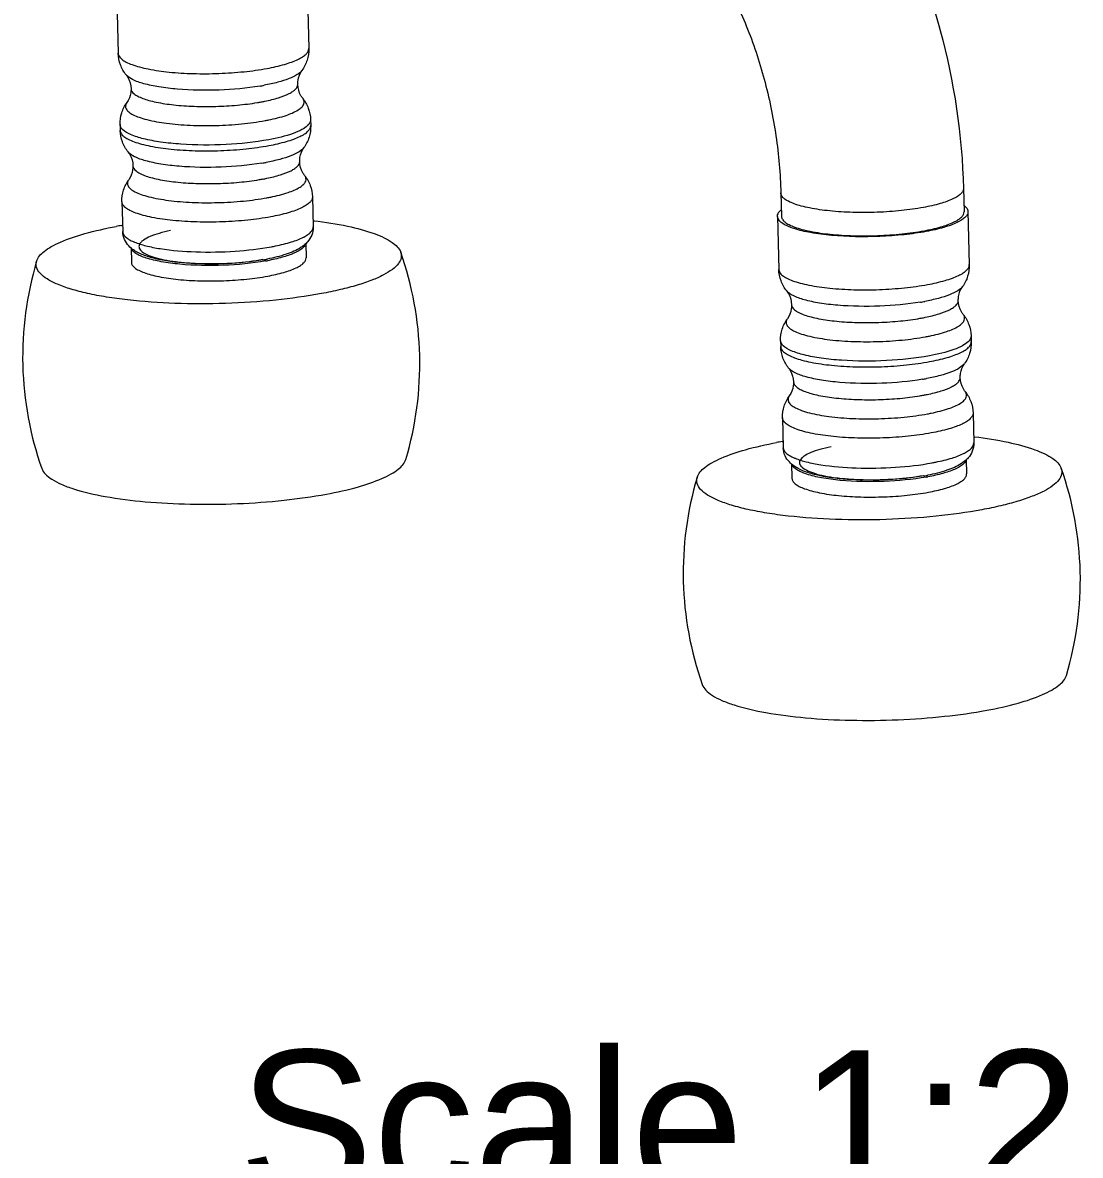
# Model space of a CAD drawing. Header units: millimetres. Extents: x 1433 to 2026, y -1135 to -715.
# Drawn here: x 1947.13 to 1980.43, y -906.1 to -870.44 of the extents above; entities that cross this region are included whole.
import ezdxf

# ---------------------------------------------------------------- set-up
doc = ezdxf.new("R2010")
doc.units = ezdxf.units.MM
doc.header["$LTSCALE"] = 0.1
doc.layers.get('0').update_dxf_attribs({"lineweight": 13})
doc.layers.add('TEXT', color=2, linetype='Continuous')
doc.styles.get("Standard").update_dxf_attribs({"font": 'arial.ttf'})

msp = doc.modelspace()

# ---------------------------------------------------------------- linework, layer by layer
at = {"color": 7, "linetype": 'Continuous'}
for p, q in [((1956.097, -869.59), (1956.138, -871.259)), ((1950.098, -869.74), (1950.14, -871.409)), ((1956.194, -873.503), (1956.199, -873.687)), ((1950.196, -873.653), (1950.201, -873.836)), ((1956.137, -873.648), (1956.102, -873.685)), ((1956.255, -875.931), (1956.278, -876.872)), ((1971, -875.805), (1971.018, -876.539)), ((1976.748, -875.662), (1976.766, -876.395)), ((1950.257, -876.08), (1950.28, -877.021)), ((1976.774, -876.201), (1976.806, -876.23)), ((1956.282, -876.676), (1956.305, -876.678)), ((1970.893, -876.542), (1970.935, -878.211)), ((1976.891, -876.392), (1976.933, -878.062)), ((1950.242, -876.83), (1950.266, -876.826)), ((1956.041, -877.393), (1956.052, -877.849)), ((1950.543, -877.529), (1950.554, -877.986)), ((1970.991, -880.455), (1970.995, -880.639)), ((1976.989, -880.306), (1976.994, -880.489)), ((1977.05, -882.733), (1977.073, -883.674)), ((1971.051, -882.883), (1971.075, -883.824)), ((1977.077, -883.478), (1977.1, -883.481)), ((1971.037, -883.632), (1971.061, -883.628)), ((1976.836, -884.195), (1976.847, -884.651)), ((1971.338, -884.332), (1971.349, -884.788))]:
    msp.add_line(p, q, dxfattribs=at)
for centre, radius, start, end in [((1953.39, -865.169), 7.372, 279.4764, 280.5044), ((1953.388, -866.174), 6.88, 279.4764, 280.5044), ((1953.506, -866.81), 6.234, 280.504, 281.5371), ((1953.544, -866.962), 6.679, 280.504, 281.5371), ((1953.451, -867.596), 7.372, 279.4764, 280.5044), ((1953.449, -868.601), 6.88, 279.4764, 280.5044), ((1953.567, -869.237), 6.234, 280.504, 281.5371), ((1953.605, -869.39), 6.679, 280.504, 281.5371), ((1971.352, -876.741), 0.529, 131.1251, 134.449), ((1952.765, -891.382), 14.769, 99.8359, 100.5086), ((1951.298, -875.775), 1.706, 246.8266, 247.7348), ((1955.302, -875.883), 1.476, 297.1549, 297.4518), ((1953.664, -870.482), 7.136, 280.5046, 281.5026), ((1949.086, -881.18), 10.547, 343.4117, 19.4463), ((1957.678, -880.966), 10.547, 163.4117, 199.4463), ((1953.52, -871.13), 6.884, 279.8991, 280.5096), ((1953.568, -871.391), 6.618, 280.5122, 280.7671), ((1953.568, -871.102), 6.953, 280.086, 280.5111), ((1953.592, -871.518), 6.489, 280.7672, 280.9817), ((1974.185, -871.972), 7.372, 279.4764, 280.5044), ((1974.183, -872.976), 6.88, 279.4764, 280.5044), ((1974.301, -873.612), 6.234, 280.504, 281.5371), ((1974.339, -873.765), 6.679, 280.504, 281.5371), ((1974.245, -874.399), 7.372, 279.4764, 280.5044), ((1974.244, -875.403), 6.88, 279.4764, 280.5044), ((1974.361, -876.039), 6.234, 280.504, 281.5371), ((1974.4, -876.192), 6.679, 280.504, 281.5371), ((1973.56, -898.184), 14.769, 99.8359, 100.5086), ((1972.093, -882.577), 1.706, 246.8266, 247.7348), ((1976.097, -882.685), 1.476, 297.1549, 297.4518), ((1974.459, -877.284), 7.136, 280.5046, 281.5026), ((1969.881, -887.983), 10.547, 343.4117, 19.4463), ((1978.473, -887.768), 10.547, 163.4117, 199.4463), ((1974.315, -877.932), 6.884, 279.8991, 280.5096), ((1974.363, -878.193), 6.618, 280.5122, 280.7671), ((1974.363, -877.904), 6.953, 280.086, 280.5111), ((1974.387, -878.32), 6.489, 280.7672, 280.9817)]:
    msp.add_arc(centre, radius, start, end, dxfattribs=at)
for points, knots in [([(1974.164, -866.191), (1974.565, -866.878), (1975.279, -868.345), (1976.332, -871.478), (1976.706, -873.986), (1976.748, -875.662)], [0, 0, 0, 0, 0.241218, 0.492206, 1, 1, 1, 1]), ([(1969.197, -869.087), (1969.47, -869.554), (1969.962, -870.577), (1970.513, -872.232), (1970.878, -873.997), (1970.985, -875.205), (1971, -875.805)], [0, 0, 0, 0, 0.231088, 0.483134, 0.743527, 1, 1, 1, 1]), ([(1954.825, -871.886), (1955.011, -871.851), (1955.273, -871.793), (1955.594, -871.69), (1955.785, -871.612), (1955.937, -871.53), (1956.049, -871.446), (1956.121, -871.357), (1956.139, -871.289), (1956.138, -871.259)], [0, 0, 0, 0, 0.372036, 0.529214, 0.664758, 0.77789, 0.869024, 0.940723, 1, 1, 1, 1]), ([(1956.138, -871.259), (1956.141, -871.383), (1956.106, -871.63), (1955.994, -871.851), (1955.924, -871.949)], [0, 0, 0, 0, 0.507256, 1, 1, 1, 1]), ([(1950.388, -872.087), (1950.314, -871.993), (1950.191, -871.777), (1950.143, -871.533), (1950.14, -871.409)], [0, 0, 0, 0, 0.492741, 1, 1, 1, 1]), ([(1950.14, -871.409), (1950.141, -871.442), (1950.167, -871.517), (1950.26, -871.609), (1950.4, -871.695), (1950.588, -871.774), (1950.822, -871.846), (1951.209, -871.934), (1951.775, -872.012), (1952.518, -872.057), (1953.306, -872.052), (1954.081, -871.999), (1954.586, -871.93), (1954.825, -871.886)], [0, 0, 0, 0, 0.020528, 0.046129, 0.079397, 0.121138, 0.171298, 0.22937, 0.365782, 0.521839, 0.687062, 0.85014, 1, 1, 1, 1]), ([(1955.924, -871.949), (1955.885, -872.004), (1955.753, -872.105), (1955.494, -872.224), (1955.143, -872.333), (1954.879, -872.39), (1954.734, -872.417)], [0, 0, 0, 0, 0.155016, 0.374812, 0.659113, 1, 1, 1, 1]), ([(1955.791, -872.392), (1955.791, -872.348), (1955.801, -872.193), (1955.859, -872.04), (1955.924, -871.949)], [0, 0, 0, 0, 0.282783, 1, 1, 1, 1]), ([(1950.388, -872.087), (1950.408, -872.112), (1950.495, -872.242), (1950.539, -872.4), (1950.543, -872.523)], [0, 0, 0, 0, 0.207478, 1, 1, 1, 1]), ([(1954.604, -872.44), (1954.18, -872.511), (1953.31, -872.588), (1952.243, -872.572), (1951.45, -872.481), (1950.976, -872.385), (1950.625, -872.266), (1950.44, -872.153), (1950.388, -872.087)], [0, 0, 0, 0, 0.299202, 0.60592, 0.741292, 0.854925, 0.941685, 1, 1, 1, 1]), ([(1954.753, -872.917), (1954.9, -872.887), (1955.161, -872.824), (1955.457, -872.716), (1955.633, -872.616), (1955.739, -872.533), (1955.792, -872.446), (1955.791, -872.392)], [0, 0, 0, 0, 0.371539, 0.66304, 0.776194, 0.868018, 1, 1, 1, 1]), ([(1955.946, -872.825), (1955.926, -872.8), (1955.839, -872.671), (1955.796, -872.512), (1955.791, -872.389)], [0, 0, 0, 0, 0.207478, 1, 1, 1, 1]), ([(1950.543, -872.52), (1950.543, -872.564), (1950.533, -872.72), (1950.475, -872.872), (1950.41, -872.963)], [0, 0, 0, 0, 0.282783, 1, 1, 1, 1]), ([(1950.543, -872.523), (1950.545, -872.585), (1950.622, -872.682), (1950.761, -872.766), (1950.919, -872.835), (1951.113, -872.897), (1951.438, -872.974), (1951.913, -873.043), (1952.539, -873.085), (1953.209, -873.088), (1953.875, -873.049), (1954.312, -872.995), (1954.521, -872.96)], [0, 0, 0, 0, 0.04515, 0.07815, 0.119409, 0.168924, 0.226241, 0.361107, 0.516089, 0.681361, 0.846206, 1, 1, 1, 1]), ([(1950.196, -873.653), (1950.193, -873.529), (1950.228, -873.283), (1950.341, -873.061), (1950.41, -872.963)], [0, 0, 0, 0, 0.507256, 1, 1, 1, 1]), ([(1950.41, -872.963), (1950.39, -872.992), (1950.358, -873.058), (1950.385, -873.172), (1950.476, -873.267), (1950.618, -873.353), (1950.811, -873.433), (1951.16, -873.535), (1951.697, -873.627), (1952.425, -873.685), (1953.215, -873.691), (1954.003, -873.643), (1954.518, -873.574), (1954.762, -873.529)], [0, 0, 0, 0, 0.022617, 0.04376, 0.069976, 0.104801, 0.14927, 0.203286, 0.336789, 0.496151, 0.668994, 0.841514, 1, 1, 1, 1]), ([(1954.88, -873.506), (1955.064, -873.468), (1955.381, -873.389), (1955.733, -873.249), (1955.913, -873.114), (1955.987, -873.019), (1956, -872.911), (1955.967, -872.852), (1955.946, -872.825)], [0, 0, 0, 0, 0.394993, 0.683609, 0.786059, 0.864313, 0.929424, 1, 1, 1, 1]), ([(1955.946, -872.825), (1956.02, -872.92), (1956.143, -873.135), (1956.191, -873.38), (1956.194, -873.503)], [0, 0, 0, 0, 0.492741, 1, 1, 1, 1]), ([(1956.194, -873.503), (1956.194, -873.515), (1956.19, -873.568), (1956.163, -873.617), (1956.137, -873.648)], [0, 0, 0, 0, 0.229859, 1, 1, 1, 1]), ([(1950.278, -873.813), (1950.266, -873.801), (1950.225, -873.756), (1950.197, -873.696), (1950.196, -873.653)], [0, 0, 0, 0, 0.288562, 1, 1, 1, 1]), ([(1950.449, -874.514), (1950.374, -874.42), (1950.251, -874.204), (1950.204, -873.96), (1950.201, -873.836)], [0, 0, 0, 0, 0.492741, 1, 1, 1, 1]), ([(1950.201, -873.836), (1950.201, -873.87), (1950.228, -873.944), (1950.321, -874.037), (1950.461, -874.122), (1950.649, -874.201), (1950.882, -874.273), (1951.27, -874.362), (1951.835, -874.439), (1952.578, -874.484), (1953.366, -874.48), (1954.142, -874.427), (1954.646, -874.357), (1954.886, -874.313)], [0, 0, 0, 0, 0.020528, 0.046129, 0.079397, 0.121138, 0.171298, 0.22937, 0.365782, 0.521839, 0.687062, 0.85014, 1, 1, 1, 1]), ([(1954.881, -874.13), (1954.437, -874.212), (1953.513, -874.306), (1952.371, -874.302), (1951.505, -874.216), (1950.973, -874.12), (1950.568, -873.997), (1950.349, -873.882), (1950.278, -873.813)], [0, 0, 0, 0, 0.288687, 0.59222, 0.728933, 0.845669, 0.936884, 1, 1, 1, 1]), ([(1956.102, -873.685), (1956.049, -873.736), (1955.903, -873.83), (1955.499, -873.999), (1955.142, -874.081), (1954.881, -874.13)], [0, 0, 0, 0, 0.168128, 0.393059, 1, 1, 1, 1]), ([(1954.886, -874.313), (1955.071, -874.279), (1955.334, -874.22), (1955.655, -874.117), (1955.846, -874.039), (1955.998, -873.958), (1956.11, -873.873), (1956.182, -873.784), (1956.199, -873.717), (1956.199, -873.687)], [0, 0, 0, 0, 0.372036, 0.529214, 0.664758, 0.77789, 0.869024, 0.940723, 1, 1, 1, 1]), ([(1956.199, -873.687), (1956.202, -873.81), (1956.166, -874.057), (1956.054, -874.278), (1955.984, -874.376)], [0, 0, 0, 0, 0.507256, 1, 1, 1, 1]), ([(1950.449, -874.514), (1950.469, -874.54), (1950.556, -874.669), (1950.599, -874.827), (1950.603, -874.95)], [0, 0, 0, 0, 0.207478, 1, 1, 1, 1]), ([(1954.664, -874.867), (1954.24, -874.938), (1953.371, -875.015), (1952.304, -875), (1951.511, -874.909), (1951.036, -874.812), (1950.685, -874.693), (1950.501, -874.58), (1950.449, -874.514)], [0, 0, 0, 0, 0.299202, 0.60592, 0.741292, 0.854925, 0.941685, 1, 1, 1, 1]), ([(1955.984, -874.376), (1955.946, -874.431), (1955.813, -874.533), (1955.554, -874.651), (1955.204, -874.76), (1954.939, -874.818), (1954.794, -874.844)], [0, 0, 0, 0, 0.155016, 0.374812, 0.659113, 1, 1, 1, 1]), ([(1955.852, -874.82), (1955.851, -874.775), (1955.862, -874.62), (1955.92, -874.467), (1955.984, -874.376)], [0, 0, 0, 0, 0.282783, 1, 1, 1, 1]), ([(1954.813, -875.345), (1954.961, -875.314), (1955.221, -875.251), (1955.518, -875.143), (1955.693, -875.043), (1955.8, -874.96), (1955.853, -874.873), (1955.852, -874.82)], [0, 0, 0, 0, 0.371539, 0.66304, 0.776194, 0.868018, 1, 1, 1, 1]), ([(1956.006, -875.252), (1955.986, -875.227), (1955.899, -875.098), (1955.856, -874.94), (1955.852, -874.816)], [0, 0, 0, 0, 0.207478, 1, 1, 1, 1]), ([(1950.603, -874.947), (1950.604, -874.991), (1950.593, -875.147), (1950.536, -875.3), (1950.471, -875.391)], [0, 0, 0, 0, 0.282783, 1, 1, 1, 1]), ([(1950.603, -874.95), (1950.606, -875.013), (1950.683, -875.11), (1950.822, -875.193), (1950.979, -875.263), (1951.174, -875.324), (1951.499, -875.401), (1951.973, -875.47), (1952.6, -875.513), (1953.269, -875.515), (1953.936, -875.476), (1954.372, -875.422), (1954.581, -875.387)], [0, 0, 0, 0, 0.04515, 0.07815, 0.119409, 0.168924, 0.226241, 0.361107, 0.516089, 0.681361, 0.846206, 1, 1, 1, 1]), ([(1954.94, -875.933), (1955.125, -875.896), (1955.441, -875.817), (1955.793, -875.676), (1955.974, -875.542), (1956.047, -875.446), (1956.06, -875.339), (1956.027, -875.279), (1956.006, -875.252)], [0, 0, 0, 0, 0.394993, 0.683609, 0.786059, 0.864313, 0.929424, 1, 1, 1, 1]), ([(1956.006, -875.252), (1956.081, -875.347), (1956.204, -875.562), (1956.252, -875.807), (1956.255, -875.931)], [0, 0, 0, 0, 0.492741, 1, 1, 1, 1]), ([(1950.257, -876.08), (1950.253, -875.957), (1950.289, -875.71), (1950.401, -875.488), (1950.471, -875.391)], [0, 0, 0, 0, 0.507256, 1, 1, 1, 1]), ([(1950.471, -875.391), (1950.45, -875.419), (1950.419, -875.485), (1950.446, -875.599), (1950.537, -875.694), (1950.678, -875.781), (1950.872, -875.86), (1951.221, -875.962), (1951.758, -876.054), (1952.485, -876.112), (1953.276, -876.118), (1954.064, -876.07), (1954.578, -876.002), (1954.822, -875.956)], [0, 0, 0, 0, 0.022617, 0.04376, 0.069976, 0.104801, 0.14927, 0.203286, 0.336789, 0.496151, 0.668994, 0.841514, 1, 1, 1, 1]), ([(1956.255, -875.931), (1956.255, -875.961), (1956.238, -876.028), (1956.166, -876.117), (1956.054, -876.202), (1955.902, -876.283), (1955.711, -876.361), (1955.39, -876.464), (1955.127, -876.523), (1954.942, -876.557)], [0, 0, 0, 0, 0.059277, 0.130976, 0.22211, 0.335242, 0.470786, 0.627964, 1, 1, 1, 1]), ([(1975.49, -876.262), (1975.26, -876.305), (1974.777, -876.371), (1974.034, -876.422), (1973.279, -876.426), (1972.567, -876.383), (1972.025, -876.308), (1971.653, -876.224), (1971.43, -876.155), (1971.249, -876.079), (1971.115, -875.997), (1971.026, -875.908), (1971.001, -875.837), (1971, -875.805)], [0, 0, 0, 0, 0.14986, 0.312938, 0.478161, 0.634218, 0.77063, 0.828702, 0.878862, 0.920603, 0.953871, 0.979472, 1, 1, 1, 1]), ([(1976.748, -875.662), (1976.749, -875.69), (1976.732, -875.755), (1976.663, -875.84), (1976.556, -875.921), (1976.342, -876.036), (1975.983, -876.158), (1975.668, -876.229), (1975.49, -876.262)], [0, 0, 0, 0, 0.059291, 0.131007, 0.222163, 0.335322, 0.627881, 1, 1, 1, 1]), ([(1954.942, -876.557), (1954.702, -876.601), (1954.198, -876.671), (1953.422, -876.724), (1952.634, -876.728), (1951.891, -876.683), (1951.326, -876.606), (1950.938, -876.517), (1950.705, -876.445), (1950.517, -876.366), (1950.377, -876.281), (1950.284, -876.188), (1950.257, -876.114), (1950.257, -876.08)], [0, 0, 0, 0, 0.14986, 0.312938, 0.478161, 0.634218, 0.77063, 0.828702, 0.878862, 0.920603, 0.953871, 0.979472, 1, 1, 1, 1]), ([(1970.893, -876.542), (1970.893, -876.527), (1970.9, -876.459), (1970.944, -876.4), (1970.982, -876.363)], [0, 0, 0, 0, 0.221345, 1, 1, 1, 1]), ([(1976.806, -876.23), (1976.819, -876.242), (1976.862, -876.287), (1976.89, -876.348), (1976.891, -876.392)], [0, 0, 0, 0, 0.289529, 1, 1, 1, 1]), ([(1956.305, -876.678), (1956.66, -876.722), (1957.298, -876.822), (1958.037, -877.013), (1958.502, -877.203), (1958.801, -877.371), (1958.986, -877.54), (1959.032, -877.669)], [0, 0, 0, 0, 0.359676, 0.650588, 0.766834, 0.862943, 1, 1, 1, 1]), ([(1975.578, -877.019), (1975.347, -877.062), (1974.86, -877.129), (1973.863, -877.2), (1972.876, -877.185), (1971.975, -877.072), (1971.516, -876.969), (1971.225, -876.861), (1971.042, -876.767), (1970.926, -876.668), (1970.902, -876.591)], [0, 0, 0, 0, 0.146396, 0.305646, 0.621744, 0.758633, 0.869886, 0.914094, 0.950219, 1, 1, 1, 1]), ([(1971.018, -876.539), (1971.019, -876.571), (1971.044, -876.642), (1971.133, -876.731), (1971.268, -876.813), (1971.448, -876.889), (1971.671, -876.957), (1972.043, -877.042), (1972.585, -877.117), (1973.297, -877.16), (1974.052, -877.155), (1974.795, -877.105), (1975.279, -877.038), (1975.508, -876.996)], [0, 0, 0, 0, 0.020526, 0.04612, 0.079382, 0.121117, 0.17127, 0.229337, 0.365745, 0.521802, 0.687034, 0.850128, 1, 1, 1, 1]), ([(1975.508, -876.996), (1975.686, -876.963), (1976.001, -876.892), (1976.36, -876.77), (1976.574, -876.655), (1976.681, -876.574), (1976.75, -876.489), (1976.767, -876.424), (1976.766, -876.396)], [0, 0, 0, 0, 0.372098, 0.664655, 0.777819, 0.868984, 0.940708, 1, 1, 1, 1]), ([(1976.891, -876.392), (1976.892, -876.422), (1976.874, -876.49), (1976.802, -876.579), (1976.69, -876.663), (1976.538, -876.745), (1976.347, -876.823), (1976.026, -876.926), (1975.764, -876.984), (1975.578, -877.019)], [0, 0, 0, 0, 0.059276, 0.130978, 0.222117, 0.335251, 0.470799, 0.627979, 1, 1, 1, 1]), ([(1947.57, -877.955), (1947.607, -877.83), (1947.77, -877.658), (1948.043, -877.482), (1948.468, -877.275), (1949.149, -877.053), (1949.742, -876.922), (1950.072, -876.86)], [0, 0, 0, 0, 0.138825, 0.235085, 0.351105, 0.64096, 1, 1, 1, 1]), ([(1950.472, -877.472), (1950.417, -877.413), (1950.321, -877.274), (1950.282, -877.107), (1950.28, -877.021)], [0, 0, 0, 0, 0.481659, 1, 1, 1, 1]), ([(1950.28, -877.021), (1950.281, -877.051), (1950.301, -877.115), (1950.374, -877.199), (1950.486, -877.277), (1950.576, -877.321), (1950.627, -877.343)], [0, 0, 0, 0, 0.178376, 0.392818, 0.664042, 1, 1, 1, 1]), ([(1951.784, -876.992), (1951.665, -877.017), (1951.448, -877.068), (1951.164, -877.163), (1950.975, -877.256), (1950.87, -877.338), (1950.82, -877.395), (1950.792, -877.456), (1950.79, -877.542), (1950.869, -877.652), (1951.037, -877.749), (1951.28, -877.839), (1951.596, -877.914), (1951.974, -877.974), (1952.4, -878.013), (1953.019, -878.039), (1953.791, -878.018), (1954.405, -877.945), (1954.696, -877.892)], [0, 0, 0, 0, 0.069854, 0.127762, 0.172266, 0.18956, 0.203867, 0.215897, 0.226917, 0.251917, 0.288101, 0.337741, 0.400347, 0.474243, 0.557073, 0.646026, 0.829757, 1, 1, 1, 1]), ([(1955.982, -877.193), (1956.027, -877.169), (1956.106, -877.122), (1956.223, -877.029), (1956.28, -876.931), (1956.278, -876.872)], [0, 0, 0, 0, 0.334357, 0.606159, 1, 1, 1, 1]), ([(1956.278, -876.872), (1956.28, -876.96), (1956.248, -877.133), (1956.154, -877.279), (1956.101, -877.342)], [0, 0, 0, 0, 0.519039, 1, 1, 1, 1]), ([(1950.652, -877.353), (1950.767, -877.4), (1951.035, -877.481), (1951.676, -877.605), (1952.618, -877.678), (1953.792, -877.658), (1954.587, -877.568), (1954.965, -877.498)], [0, 0, 0, 0, 0.085715, 0.191961, 0.45011, 0.734681, 1, 1, 1, 1]), ([(1956.033, -877.415), (1956.015, -877.474), (1955.899, -877.596), (1955.644, -877.724), (1955.278, -877.846), (1954.994, -877.908), (1954.837, -877.938)], [0, 0, 0, 0, 0.139061, 0.351075, 0.641056, 1, 1, 1, 1]), ([(1955.087, -877.474), (1955.258, -877.44), (1955.561, -877.366), (1955.854, -877.258), (1955.975, -877.196)], [0, 0, 0, 0, 0.561589, 1, 1, 1, 1]), ([(1956.101, -877.342), (1956.085, -877.359), (1956.024, -877.425), (1955.952, -877.48), (1955.896, -877.517)], [0, 0, 0, 0, 0.257444, 1, 1, 1, 1]), ([(1950.674, -877.635), (1950.656, -877.624), (1950.583, -877.577), (1950.516, -877.52), (1950.472, -877.472)], [0, 0, 0, 0, 0.245212, 1, 1, 1, 1]), ([(1954.786, -877.947), (1954.346, -878.025), (1953.442, -878.107), (1952.336, -878.088), (1951.523, -877.984), (1951.109, -877.89), (1950.847, -877.793), (1950.68, -877.708), (1950.575, -877.619), (1950.551, -877.55)], [0, 0, 0, 0, 0.307116, 0.622364, 0.758623, 0.869484, 0.913647, 0.949841, 1, 1, 1, 1]), ([(1954.703, -877.911), (1954.336, -877.975), (1953.576, -878.051), (1952.473, -878.05), (1951.605, -877.955), (1951.021, -877.804), (1950.778, -877.699), (1950.674, -877.635)], [0, 0, 0, 0, 0.273327, 0.558325, 0.808069, 0.910275, 1, 1, 1, 1]), ([(1955.896, -877.517), (1955.753, -877.611), (1955.4, -877.76), (1955.032, -877.848), (1954.828, -877.888)], [0, 0, 0, 0, 0.452042, 1, 1, 1, 1]), ([(1959.032, -877.669), (1959.052, -877.726), (1959.062, -877.861), (1958.956, -878.055), (1958.758, -878.233), (1958.472, -878.404), (1958.099, -878.567), (1957.644, -878.72), (1957.114, -878.859), (1956.735, -878.937), (1956.535, -878.975)], [0, 0, 0, 0, 0.059931, 0.126634, 0.212165, 0.321669, 0.456383, 0.615634, 0.797756, 1, 1, 1, 1]), ([(1956.535, -878.975), (1956.059, -879.063), (1955.055, -879.199), (1953.513, -879.299), (1951.956, -879.299), (1950.704, -879.213), (1949.788, -879.09), (1949.193, -878.978), (1948.677, -878.847), (1948.25, -878.699), (1947.919, -878.536), (1947.685, -878.361), (1947.551, -878.162), (1947.551, -878.016), (1947.57, -877.955)], [0, 0, 0, 0, 0.153785, 0.321182, 0.48998, 0.647815, 0.719027, 0.783407, 0.839915, 0.887776, 0.926609, 0.9567, 0.979722, 1, 1, 1, 1]), ([(1950.554, -877.986), (1950.555, -878.017), (1950.579, -878.085), (1950.664, -878.17), (1950.793, -878.248), (1950.965, -878.321), (1951.179, -878.386), (1951.534, -878.468), (1952.053, -878.539), (1952.734, -878.58), (1953.456, -878.576), (1954.167, -878.527), (1954.629, -878.464), (1954.849, -878.423)], [0, 0, 0, 0, 0.020526, 0.04612, 0.079382, 0.121116, 0.17127, 0.229337, 0.365744, 0.521801, 0.687034, 0.850128, 1, 1, 1, 1]), ([(1954.849, -878.423), (1955.019, -878.392), (1955.32, -878.324), (1955.664, -878.207), (1955.868, -878.098), (1955.971, -878.02), (1956.037, -877.938), (1956.053, -877.877), (1956.052, -877.849)], [0, 0, 0, 0, 0.372099, 0.664656, 0.77782, 0.868984, 0.940708, 1, 1, 1, 1]), ([(1975.62, -878.688), (1975.806, -878.654), (1976.068, -878.595), (1976.389, -878.492), (1976.58, -878.415), (1976.732, -878.333), (1976.844, -878.248), (1976.916, -878.159), (1976.934, -878.092), (1976.933, -878.062)], [0, 0, 0, 0, 0.372036, 0.529214, 0.664758, 0.77789, 0.869024, 0.940723, 1, 1, 1, 1]), ([(1976.933, -878.062), (1976.936, -878.185), (1976.901, -878.432), (1976.789, -878.653), (1976.719, -878.751)], [0, 0, 0, 0, 0.507256, 1, 1, 1, 1]), ([(1971.183, -878.889), (1971.109, -878.795), (1970.986, -878.58), (1970.938, -878.335), (1970.935, -878.211)], [0, 0, 0, 0, 0.492741, 1, 1, 1, 1]), ([(1970.935, -878.211), (1970.936, -878.245), (1970.962, -878.319), (1971.055, -878.412), (1971.195, -878.497), (1971.383, -878.577), (1971.616, -878.648), (1972.004, -878.737), (1972.57, -878.814), (1973.313, -878.859), (1974.1, -878.855), (1974.876, -878.802), (1975.381, -878.733), (1975.62, -878.688)], [0, 0, 0, 0, 0.020528, 0.046129, 0.079397, 0.121138, 0.171298, 0.22937, 0.365782, 0.521839, 0.687062, 0.85014, 1, 1, 1, 1]), ([(1976.719, -878.751), (1976.68, -878.806), (1976.547, -878.908), (1976.288, -879.026), (1975.938, -879.135), (1975.674, -879.193), (1975.529, -879.22)], [0, 0, 0, 0, 0.155016, 0.374812, 0.659113, 1, 1, 1, 1]), ([(1976.586, -879.195), (1976.586, -879.151), (1976.596, -878.995), (1976.654, -878.842), (1976.719, -878.751)], [0, 0, 0, 0, 0.282783, 1, 1, 1, 1]), ([(1971.183, -878.889), (1971.203, -878.915), (1971.29, -879.044), (1971.333, -879.202), (1971.338, -879.326)], [0, 0, 0, 0, 0.207478, 1, 1, 1, 1]), ([(1975.399, -879.243), (1974.975, -879.313), (1974.105, -879.39), (1973.038, -879.375), (1972.245, -879.284), (1971.77, -879.187), (1971.42, -879.068), (1971.235, -878.955), (1971.183, -878.889)], [0, 0, 0, 0, 0.299202, 0.60592, 0.741292, 0.854925, 0.941685, 1, 1, 1, 1]), ([(1975.548, -879.72), (1975.695, -879.69), (1975.956, -879.626), (1976.252, -879.519), (1976.428, -879.418), (1976.534, -879.335), (1976.587, -879.248), (1976.586, -879.195)], [0, 0, 0, 0, 0.371539, 0.66304, 0.776194, 0.868018, 1, 1, 1, 1]), ([(1976.741, -879.628), (1976.721, -879.602), (1976.634, -879.473), (1976.591, -879.315), (1976.586, -879.191)], [0, 0, 0, 0, 0.207478, 1, 1, 1, 1]), ([(1971.338, -879.322), (1971.338, -879.366), (1971.328, -879.522), (1971.27, -879.675), (1971.205, -879.766)], [0, 0, 0, 0, 0.282783, 1, 1, 1, 1]), ([(1971.338, -879.326), (1971.34, -879.388), (1971.417, -879.485), (1971.556, -879.569), (1971.714, -879.638), (1971.908, -879.699), (1972.233, -879.776), (1972.707, -879.845), (1973.334, -879.888), (1974.003, -879.89), (1974.67, -879.851), (1975.107, -879.798), (1975.316, -879.763)], [0, 0, 0, 0, 0.04515, 0.07815, 0.119409, 0.168924, 0.226241, 0.361107, 0.516089, 0.681361, 0.846206, 1, 1, 1, 1]), ([(1970.991, -880.455), (1970.988, -880.332), (1971.023, -880.085), (1971.135, -879.864), (1971.205, -879.766)], [0, 0, 0, 0, 0.507256, 1, 1, 1, 1]), ([(1971.205, -879.766), (1971.185, -879.795), (1971.153, -879.861), (1971.18, -879.974), (1971.271, -880.069), (1971.413, -880.156), (1971.606, -880.235), (1971.955, -880.337), (1972.492, -880.429), (1973.219, -880.487), (1974.01, -880.493), (1974.798, -880.446), (1975.313, -880.377), (1975.557, -880.332)], [0, 0, 0, 0, 0.022617, 0.04376, 0.069976, 0.104801, 0.14927, 0.203286, 0.336789, 0.496151, 0.668994, 0.841514, 1, 1, 1, 1]), ([(1975.675, -880.309), (1975.859, -880.271), (1976.175, -880.192), (1976.528, -880.051), (1976.708, -879.917), (1976.781, -879.821), (1976.795, -879.714), (1976.762, -879.654), (1976.741, -879.628)], [0, 0, 0, 0, 0.394993, 0.683609, 0.786059, 0.864313, 0.929424, 1, 1, 1, 1]), ([(1976.741, -879.628), (1976.815, -879.722), (1976.938, -879.938), (1976.986, -880.182), (1976.989, -880.306)], [0, 0, 0, 0, 0.492741, 1, 1, 1, 1]), ([(1971.073, -880.616), (1971.061, -880.603), (1971.02, -880.559), (1970.992, -880.499), (1970.991, -880.455)], [0, 0, 0, 0, 0.288559, 1, 1, 1, 1]), ([(1971.244, -881.317), (1971.169, -881.222), (1971.046, -881.007), (1970.999, -880.762), (1970.995, -880.639)], [0, 0, 0, 0, 0.492741, 1, 1, 1, 1]), ([(1970.995, -880.639), (1970.996, -880.672), (1971.023, -880.746), (1971.116, -880.839), (1971.256, -880.925), (1971.444, -881.004), (1971.677, -881.075), (1972.065, -881.164), (1972.63, -881.242), (1973.373, -881.286), (1974.161, -881.282), (1974.937, -881.229), (1975.441, -881.16), (1975.681, -881.115)], [0, 0, 0, 0, 0.020528, 0.046129, 0.079397, 0.121138, 0.171298, 0.22937, 0.365782, 0.521839, 0.687062, 0.85014, 1, 1, 1, 1]), ([(1975.676, -880.932), (1975.232, -881.014), (1974.308, -881.108), (1973.166, -881.105), (1972.3, -881.019), (1971.768, -880.923), (1971.363, -880.8), (1971.144, -880.684), (1971.073, -880.616)], [0, 0, 0, 0, 0.288688, 0.592222, 0.728934, 0.845671, 0.936885, 1, 1, 1, 1]), ([(1976.897, -880.488), (1976.844, -880.539), (1976.698, -880.633), (1976.294, -880.802), (1975.937, -880.884), (1975.676, -880.932)], [0, 0, 0, 0, 0.168126, 0.393056, 1, 1, 1, 1]), ([(1975.681, -881.115), (1975.866, -881.081), (1976.129, -881.023), (1976.45, -880.92), (1976.64, -880.842), (1976.793, -880.76), (1976.905, -880.675), (1976.977, -880.586), (1976.994, -880.519), (1976.994, -880.489)], [0, 0, 0, 0, 0.372036, 0.529214, 0.664758, 0.77789, 0.869024, 0.940723, 1, 1, 1, 1]), ([(1976.994, -880.489), (1976.997, -880.613), (1976.961, -880.859), (1976.849, -881.081), (1976.779, -881.179)], [0, 0, 0, 0, 0.507256, 1, 1, 1, 1]), ([(1976.989, -880.306), (1976.989, -880.321), (1976.982, -880.391), (1976.936, -880.45), (1976.897, -880.488)], [0, 0, 0, 0, 0.220499, 1, 1, 1, 1]), ([(1971.244, -881.317), (1971.264, -881.342), (1971.351, -881.471), (1971.394, -881.63), (1971.398, -881.753)], [0, 0, 0, 0, 0.207478, 1, 1, 1, 1]), ([(1975.459, -881.67), (1975.035, -881.741), (1974.166, -881.818), (1973.099, -881.802), (1972.305, -881.711), (1971.831, -881.614), (1971.48, -881.496), (1971.296, -881.382), (1971.244, -881.317)], [0, 0, 0, 0, 0.299202, 0.60592, 0.741292, 0.854925, 0.941685, 1, 1, 1, 1]), ([(1976.779, -881.179), (1976.74, -881.233), (1976.608, -881.335), (1976.349, -881.454), (1975.999, -881.563), (1975.734, -881.62), (1975.589, -881.647)], [0, 0, 0, 0, 0.155016, 0.374812, 0.659113, 1, 1, 1, 1]), ([(1976.647, -881.622), (1976.646, -881.578), (1976.657, -881.422), (1976.715, -881.27), (1976.779, -881.179)], [0, 0, 0, 0, 0.282783, 1, 1, 1, 1]), ([(1975.608, -882.147), (1975.755, -882.117), (1976.016, -882.053), (1976.313, -881.946), (1976.488, -881.845), (1976.595, -881.763), (1976.648, -881.675), (1976.647, -881.622)], [0, 0, 0, 0, 0.371539, 0.66304, 0.776194, 0.868018, 1, 1, 1, 1]), ([(1976.801, -882.055), (1976.781, -882.03), (1976.694, -881.9), (1976.651, -881.742), (1976.647, -881.619)], [0, 0, 0, 0, 0.207478, 1, 1, 1, 1]), ([(1971.398, -881.75), (1971.399, -881.794), (1971.388, -881.949), (1971.331, -882.102), (1971.266, -882.193)], [0, 0, 0, 0, 0.282783, 1, 1, 1, 1]), ([(1971.398, -881.753), (1971.401, -881.815), (1971.478, -881.912), (1971.616, -881.996), (1971.774, -882.065), (1971.969, -882.126), (1972.293, -882.203), (1972.768, -882.272), (1973.395, -882.315), (1974.064, -882.317), (1974.731, -882.279), (1975.167, -882.225), (1975.376, -882.19)], [0, 0, 0, 0, 0.04515, 0.07815, 0.119409, 0.168924, 0.226241, 0.361107, 0.516089, 0.681361, 0.846206, 1, 1, 1, 1]), ([(1975.735, -882.736), (1975.92, -882.698), (1976.236, -882.619), (1976.588, -882.478), (1976.769, -882.344), (1976.842, -882.248), (1976.855, -882.141), (1976.822, -882.081), (1976.801, -882.055)], [0, 0, 0, 0, 0.394993, 0.683609, 0.786059, 0.864313, 0.929424, 1, 1, 1, 1]), ([(1976.801, -882.055), (1976.876, -882.149), (1976.999, -882.365), (1977.047, -882.609), (1977.05, -882.733)], [0, 0, 0, 0, 0.492741, 1, 1, 1, 1]), ([(1971.051, -882.883), (1971.048, -882.759), (1971.084, -882.512), (1971.196, -882.291), (1971.266, -882.193)], [0, 0, 0, 0, 0.507256, 1, 1, 1, 1]), ([(1971.266, -882.193), (1971.245, -882.222), (1971.214, -882.288), (1971.24, -882.401), (1971.332, -882.497), (1971.473, -882.583), (1971.667, -882.663), (1972.016, -882.765), (1972.553, -882.856), (1973.28, -882.915), (1974.071, -882.92), (1974.859, -882.873), (1975.373, -882.804), (1975.617, -882.759)], [0, 0, 0, 0, 0.022617, 0.04376, 0.069976, 0.104801, 0.14927, 0.203286, 0.336789, 0.496151, 0.668994, 0.841514, 1, 1, 1, 1]), ([(1977.05, -882.733), (1977.05, -882.763), (1977.033, -882.83), (1976.961, -882.919), (1976.849, -883.004), (1976.696, -883.086), (1976.506, -883.164), (1976.185, -883.267), (1975.922, -883.325), (1975.737, -883.359)], [0, 0, 0, 0, 0.059277, 0.130976, 0.22211, 0.335242, 0.470786, 0.627964, 1, 1, 1, 1]), ([(1975.737, -883.359), (1975.497, -883.404), (1974.993, -883.473), (1974.217, -883.526), (1973.429, -883.53), (1972.686, -883.486), (1972.121, -883.408), (1971.733, -883.319), (1971.5, -883.248), (1971.312, -883.169), (1971.172, -883.083), (1971.079, -882.99), (1971.052, -882.916), (1971.051, -882.883)], [0, 0, 0, 0, 0.14986, 0.312938, 0.478161, 0.634218, 0.77063, 0.828702, 0.878862, 0.920603, 0.953871, 0.979472, 1, 1, 1, 1]), ([(1977.1, -883.481), (1977.455, -883.524), (1978.093, -883.625), (1978.832, -883.816), (1979.297, -884.006), (1979.596, -884.173), (1979.781, -884.343), (1979.827, -884.471)], [0, 0, 0, 0, 0.359676, 0.650588, 0.766834, 0.862943, 1, 1, 1, 1]), ([(1968.365, -884.757), (1968.402, -884.633), (1968.565, -884.461), (1968.838, -884.284), (1969.263, -884.078), (1969.944, -883.855), (1970.537, -883.724), (1970.867, -883.663)], [0, 0, 0, 0, 0.138825, 0.235085, 0.351105, 0.64096, 1, 1, 1, 1]), ([(1971.267, -884.274), (1971.212, -884.216), (1971.116, -884.077), (1971.077, -883.91), (1971.075, -883.824)], [0, 0, 0, 0, 0.481659, 1, 1, 1, 1]), ([(1971.075, -883.824), (1971.076, -883.853), (1971.096, -883.918), (1971.169, -884.002), (1971.28, -884.079), (1971.371, -884.123), (1971.422, -884.145)], [0, 0, 0, 0, 0.178376, 0.392818, 0.664042, 1, 1, 1, 1]), ([(1972.579, -883.795), (1972.46, -883.819), (1972.243, -883.87), (1971.958, -883.965), (1971.77, -884.058), (1971.665, -884.14), (1971.615, -884.198), (1971.587, -884.258), (1971.585, -884.345), (1971.664, -884.454), (1971.832, -884.552), (1972.075, -884.642), (1972.391, -884.717), (1972.769, -884.776), (1973.195, -884.816), (1973.814, -884.842), (1974.586, -884.82), (1975.2, -884.748), (1975.491, -884.694)], [0, 0, 0, 0, 0.069854, 0.127762, 0.172266, 0.18956, 0.203867, 0.215897, 0.226917, 0.251917, 0.288101, 0.337741, 0.400347, 0.474243, 0.557073, 0.646026, 0.829757, 1, 1, 1, 1]), ([(1976.777, -883.995), (1976.822, -883.972), (1976.901, -883.925), (1977.018, -883.831), (1977.075, -883.734), (1977.073, -883.674)], [0, 0, 0, 0, 0.334357, 0.606159, 1, 1, 1, 1]), ([(1977.073, -883.674), (1977.075, -883.763), (1977.043, -883.936), (1976.949, -884.082), (1976.896, -884.144)], [0, 0, 0, 0, 0.519039, 1, 1, 1, 1]), ([(1956.692, -885.286), (1957.022, -885.224), (1957.615, -885.093), (1958.296, -884.87), (1958.721, -884.664), (1958.994, -884.488), (1959.157, -884.316), (1959.194, -884.191)], [0, 0, 0, 0, 0.359038, 0.648892, 0.764913, 0.861173, 1, 1, 1, 1]), ([(1971.447, -884.156), (1971.562, -884.203), (1971.829, -884.283), (1972.471, -884.407), (1973.413, -884.481), (1974.586, -884.46), (1975.382, -884.371), (1975.76, -884.301)], [0, 0, 0, 0, 0.085715, 0.191961, 0.45011, 0.734681, 1, 1, 1, 1]), ([(1975.882, -884.277), (1976.053, -884.242), (1976.355, -884.169), (1976.649, -884.061), (1976.77, -883.999)], [0, 0, 0, 0, 0.561589, 1, 1, 1, 1]), ([(1976.896, -884.144), (1976.88, -884.161), (1976.819, -884.227), (1976.747, -884.283), (1976.691, -884.32)], [0, 0, 0, 0, 0.257444, 1, 1, 1, 1]), ([(1947.732, -884.477), (1947.755, -884.542), (1947.848, -884.675), (1948.065, -884.838), (1948.366, -884.991), (1948.924, -885.194), (1949.807, -885.39), (1951.036, -885.544), (1952.428, -885.616), (1953.889, -885.6), (1955.321, -885.497), (1956.251, -885.367), (1956.692, -885.286)], [0, 0, 0, 0, 0.022306, 0.050982, 0.087391, 0.131816, 0.243284, 0.380073, 0.534017, 0.69546, 0.854128, 1, 1, 1, 1]), ([(1971.469, -884.437), (1971.451, -884.426), (1971.378, -884.379), (1971.311, -884.323), (1971.267, -884.274)], [0, 0, 0, 0, 0.245212, 1, 1, 1, 1]), ([(1975.581, -884.749), (1975.141, -884.827), (1974.237, -884.91), (1973.13, -884.891), (1972.318, -884.787), (1971.904, -884.693), (1971.642, -884.596), (1971.475, -884.51), (1971.37, -884.421), (1971.346, -884.352)], [0, 0, 0, 0, 0.307116, 0.622364, 0.758623, 0.869484, 0.913647, 0.949841, 1, 1, 1, 1]), ([(1975.498, -884.713), (1975.131, -884.777), (1974.371, -884.853), (1973.268, -884.852), (1972.4, -884.758), (1971.816, -884.607), (1971.573, -884.501), (1971.469, -884.437)], [0, 0, 0, 0, 0.273327, 0.558325, 0.808069, 0.910275, 1, 1, 1, 1]), ([(1976.691, -884.32), (1976.548, -884.414), (1976.195, -884.563), (1975.827, -884.651), (1975.623, -884.69)], [0, 0, 0, 0, 0.452042, 1, 1, 1, 1]), ([(1976.828, -884.217), (1976.81, -884.277), (1976.694, -884.398), (1976.439, -884.527), (1976.072, -884.649), (1975.789, -884.711), (1975.632, -884.74)], [0, 0, 0, 0, 0.139061, 0.351075, 0.641056, 1, 1, 1, 1]), ([(1979.827, -884.471), (1979.847, -884.528), (1979.857, -884.663), (1979.751, -884.858), (1979.553, -885.036), (1979.267, -885.207), (1978.894, -885.369), (1978.439, -885.522), (1977.909, -885.661), (1977.53, -885.74), (1977.33, -885.777)], [0, 0, 0, 0, 0.059931, 0.126634, 0.212165, 0.321669, 0.456383, 0.615634, 0.797756, 1, 1, 1, 1]), ([(1977.33, -885.777), (1976.854, -885.865), (1975.85, -886.002), (1974.308, -886.101), (1972.751, -886.101), (1971.499, -886.016), (1970.583, -885.892), (1969.988, -885.781), (1969.472, -885.649), (1969.045, -885.501), (1968.714, -885.338), (1968.48, -885.163), (1968.346, -884.964), (1968.346, -884.818), (1968.365, -884.757)], [0, 0, 0, 0, 0.153785, 0.321182, 0.48998, 0.647815, 0.719027, 0.783407, 0.839915, 0.887776, 0.926609, 0.9567, 0.979722, 1, 1, 1, 1]), ([(1971.349, -884.788), (1971.35, -884.819), (1971.374, -884.887), (1971.459, -884.972), (1971.588, -885.051), (1971.76, -885.123), (1971.974, -885.189), (1972.329, -885.27), (1972.847, -885.341), (1973.528, -885.382), (1974.251, -885.378), (1974.962, -885.33), (1975.424, -885.266), (1975.644, -885.225)], [0, 0, 0, 0, 0.020526, 0.04612, 0.079382, 0.121116, 0.17127, 0.229337, 0.365744, 0.521801, 0.687034, 0.850128, 1, 1, 1, 1]), ([(1975.644, -885.225), (1975.814, -885.194), (1976.115, -885.126), (1976.459, -885.009), (1976.663, -884.9), (1976.766, -884.822), (1976.832, -884.741), (1976.848, -884.679), (1976.847, -884.651)], [0, 0, 0, 0, 0.372099, 0.664656, 0.77782, 0.868984, 0.940708, 1, 1, 1, 1]), ([(1968.527, -891.28), (1968.55, -891.344), (1968.643, -891.477), (1968.859, -891.64), (1969.161, -891.794), (1969.719, -891.996), (1970.601, -892.193), (1971.831, -892.347), (1973.223, -892.418), (1974.684, -892.402), (1976.116, -892.299), (1977.046, -892.17), (1977.487, -892.088)], [0, 0, 0, 0, 0.022306, 0.050982, 0.087391, 0.131816, 0.243284, 0.380073, 0.534017, 0.69546, 0.854128, 1, 1, 1, 1]), ([(1977.487, -892.088), (1977.817, -892.027), (1978.41, -891.895), (1979.091, -891.673), (1979.516, -891.467), (1979.789, -891.29), (1979.952, -891.118), (1979.989, -890.994)], [0, 0, 0, 0, 0.359038, 0.648892, 0.764913, 0.861173, 1, 1, 1, 1])]:
    msp.add_open_spline(points, degree=3, knots=knots, dxfattribs=at)
msp.add_open_spline([(1970.902, -876.591), (1970.897, -876.576), (1970.894, -876.559), (1970.893, -876.542)], degree=3, dxfattribs=at)

# ---------------------------------------------------------------- texts
at = {"layer": 'TEXT', "insert": (1953.93, -902.789), "char_height": 4.55, "attachment_point": 1}
msp.add_mtext_dynamic_manual_height_columns('Scale 1:2', width=28.12245, gutter_width=12.5, heights=[0], dxfattribs=at)

doc.saveas('drawing.dxf')
